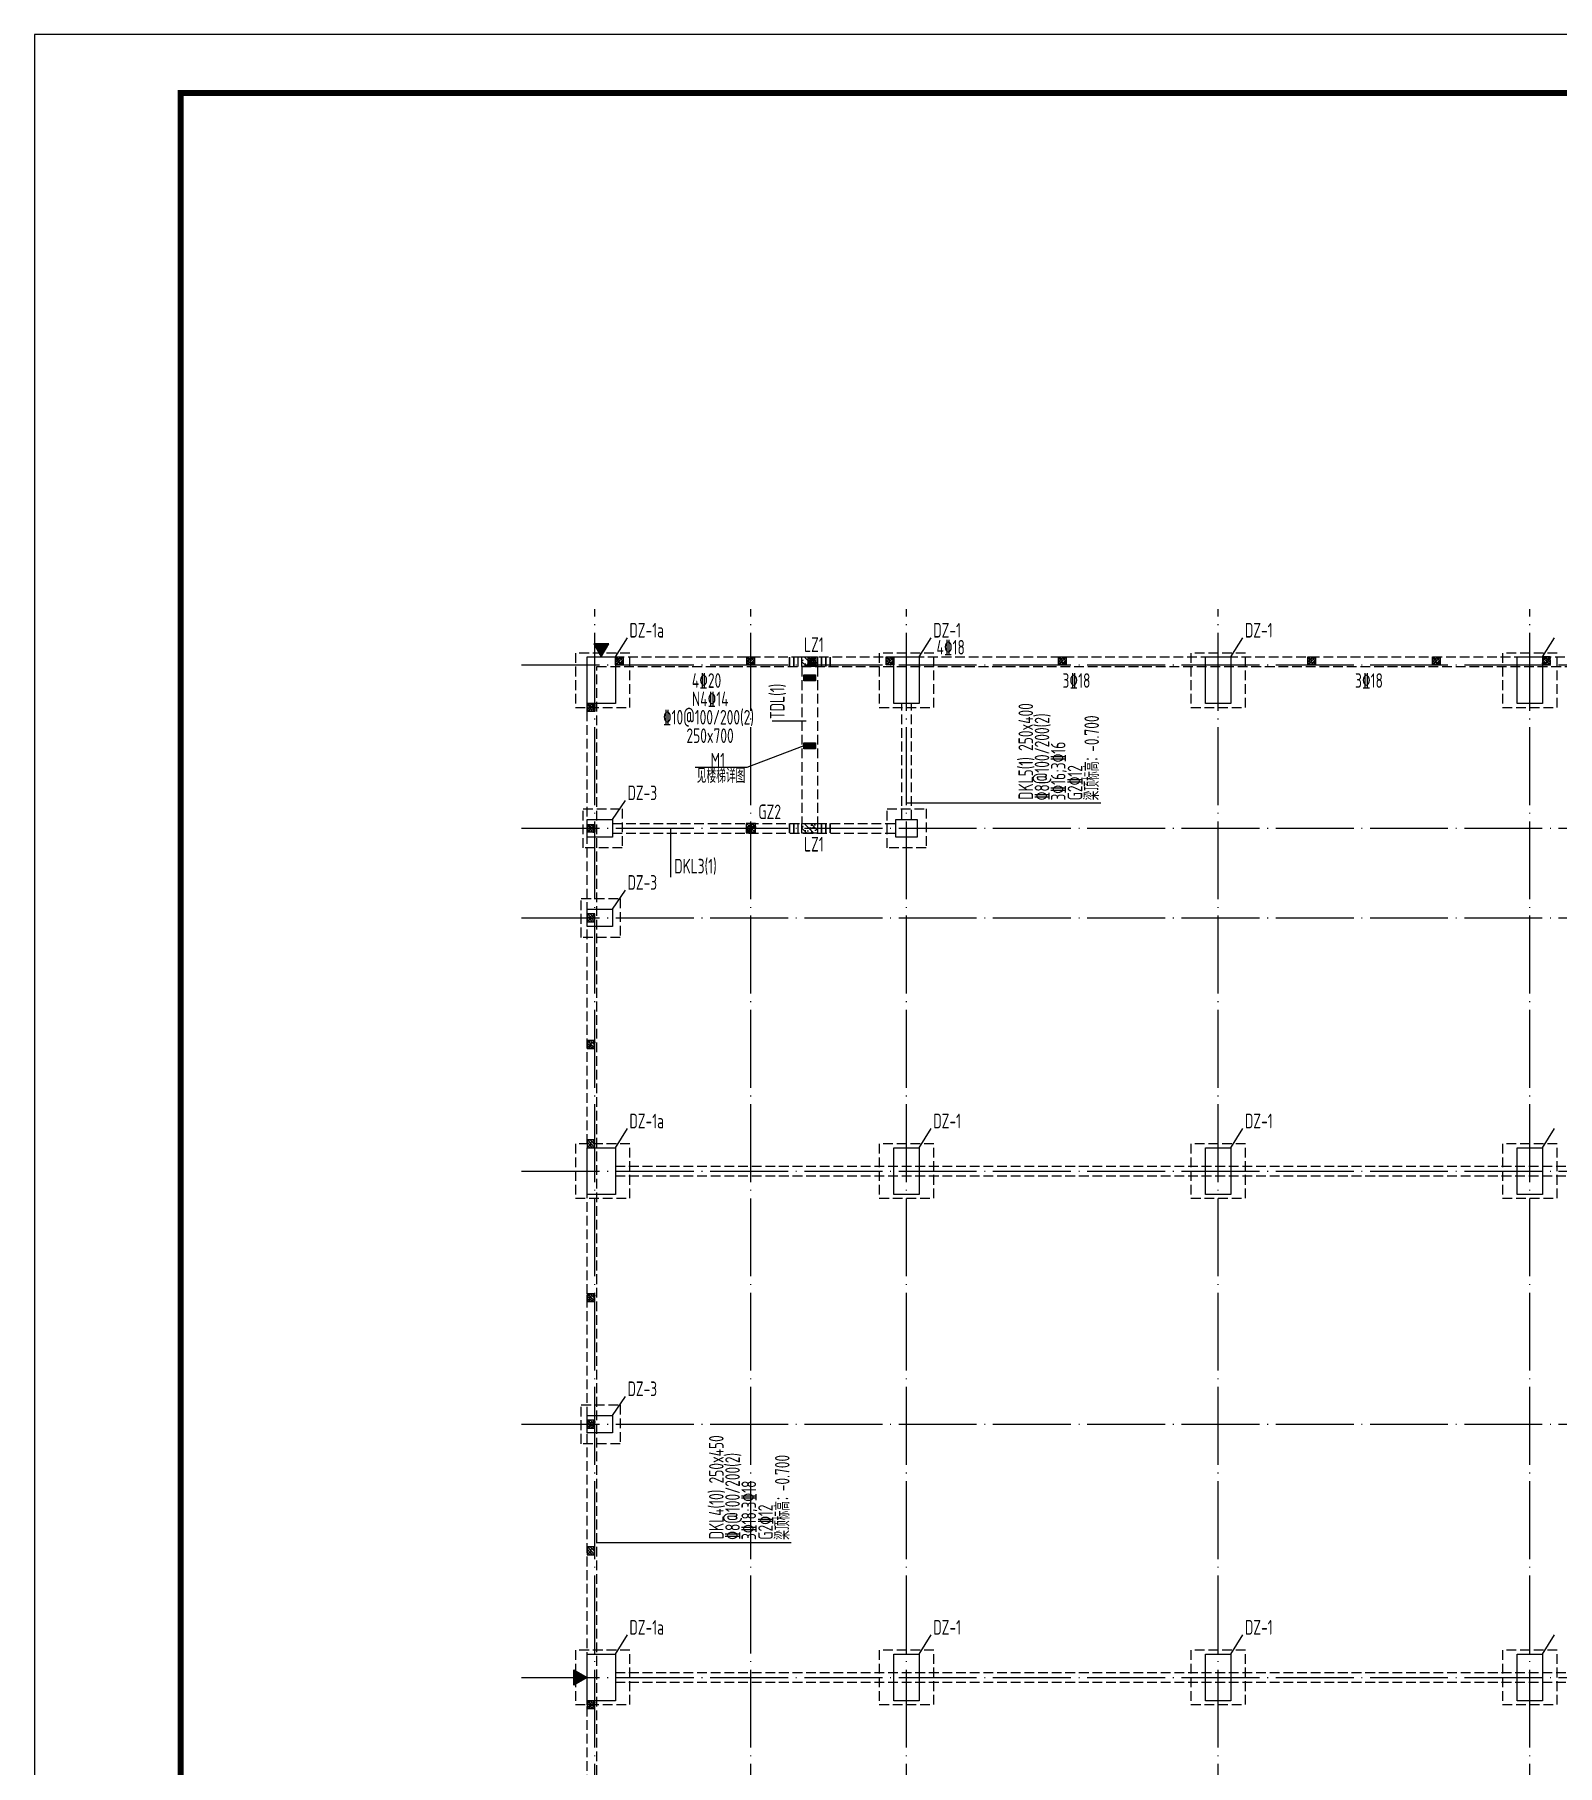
# Model space of a CAD drawing. Extents: x 19118 to 566552, y -1188739 to 92943.
# Drawn here: x 408902 to 447992, y -147972 to -103536 of the extents above; entities that cross this region are included whole.
import ezdxf

# ---------------------------------------------------------------- set-up
doc = ezdxf.new("R2010")
doc.units = 0
doc.header["$LTSCALE"] = 1000
doc.header["$MEASUREMENT"] = 0
for name, pattern in [('DASH', [0.35, 0.25, -0.1]), ('DASHDOT', [25.4, 12.7, -6.35, 0, -6.35]), ('DOTE', [2.42, 2, -0.2, 0.02, -0.2]), ('线型6', [8.75, 5, -1.25, 1.25, -1.25])]:
    doc.linetypes.add(name, pattern=pattern)
doc.layers.get('0').update_dxf_attribs({"linetype": 'CONTINUOUS'})
for name, color, linetype in [('1', 140, 'CONTINUOUS'), ('3T_WOOD', 21, 'CONTINUOUS'), ('A_DE_DETAIL_3', 144, 'CONTINUOUS'), ('DHX', 1, 'DASHDOT'), ('DOTE', 9, 'DOTE'), ('GZ', 3, 'CONTINUOUS'), ('PUB_TITLE', 4, 'CONTINUOUS'), ('WALL', 6, 'CONTINUOUS'), ('柱', 2, 'CONTINUOUS'), ('梁', 4, 'DASH')]:
    doc.layers.add(name, color=color, linetype=linetype)
for name, color, linetype, lineweight in [('111', 9, '线型6', 18), ('柱集中标注', 2, 'CONTINUOUS', 9), ('梁集中标注', 2, 'CONTINUOUS', 15)]:
    doc.layers.add(name, color=color, linetype=linetype, lineweight=lineweight)
doc.styles.add('TSSD_Rein', font='atssdeng.shx', dxfattribs={"width": 0.7, "bigfont": 'atssdchn.shx'})

msp = doc.modelspace()

# ---------------------------------------------------------------- hatches: boundary and pattern name
at = {"layer": '1', "lineweight": 5}
h = msp.add_hatch(dxfattribs=at)
h.set_pattern_fill('ANSI31', color=256, scale=10, style=0)
h.set_pattern_definition([(45, (355121.332, -209425.716), (-11.2253202, 11.2253202), [])])
h.paths.add_polyline_path([(428650.07, -119976.62), (428950.07, -119976.62), (428950.07, -120126.62), (428650.07, -120126.62)])
h = msp.add_hatch(dxfattribs=at)
h.set_pattern_fill('ANSI31', color=256, scale=10, style=0)
h.set_pattern_definition([(45, (355121.332, -211168.716), (-11.2253202, 11.2253202), [])])
h.paths.add_polyline_path([(428650.07, -121719.62), (428950.07, -121719.62), (428950.07, -121869.62), (428650.07, -121869.62)])
at = {"layer": '111'}
h = msp.add_hatch(dxfattribs=at)
h.set_pattern_fill('钢筋混凝土', color=256, scale=50, style=0)
h.set_pattern_definition([(315, (-7514.16, -189987.82), (-88.388348, -88.388348), []), (310, (-7514.16, -189987.82), (358.6301, 31.37607), [37.5, -412.5]), (5, (-7514.16, -189987.8), (-69.37567, -376.09607), [30, -330]), (259.5486, (-7484.28, -189985.2), (289.2547, -344.71977), [31.8701, -350.57106]), (313.8158, (-7514.16, -190087.8), (533.62052, 82.7595), [56.25, -618.75]), (263.3644, (-7469.7, -190080.9), (467.33135, -487.05894), [47.80514, -525.8565]), (8.8158, (-7514.16, -190087.8), (467.331, -487.0593), [45, -495]), (339, (-7464.16, -190062.82), (298.45353, 201.30945), [37.5, -412.5]), (34, (-7464.16, -190062.8), (121.65767, -362.57502), [30, -330]), (288.5486, (-7439.3, -190046.04), (420.11131, -161.26525), [31.8701, -350.57106]), (322.5, (-7514.16, -189987.82), (6.079928, -166.446927), [0, -326, 0, -335, 0, -331.25]), (352.5, (-7514.16, -189987.82), (131.53477, -197.205856), [0, -191, 0, -318.5, 0, -126.25]), (32.5, (-7625.66, -189987.82), (266.91122, 11.277436), [0, -125, 0, -390, 0, -517.5]), (42.5, (-7675.66, -189987.82), (291.59308, -50.05249), [0, -162.5, 0, -259, 0, -367.5])])
h.paths.add_polyline_path([(429000.07, -119763.12), (428600.07, -119763.12), (428600.07, -119513.12), (429000.07, -119513.12)])
h = msp.add_hatch(dxfattribs=at)
h.set_pattern_fill('钢筋混凝土', color=256, scale=50, style=0)
h.set_pattern_definition([(315, (-7514.16, -194262.82), (-88.388348, -88.388348), []), (310, (-7514.16, -194262.82), (358.6301, 31.37607), [37.5, -412.5]), (5, (-7514.16, -194262.8), (-69.37567, -376.09607), [30, -330]), (259.5486, (-7484.28, -194260.2), (289.2547, -344.71977), [31.8701, -350.57106]), (313.8158, (-7514.16, -194362.8), (533.62052, 82.7595), [56.25, -618.75]), (263.3644, (-7469.7, -194355.9), (467.33135, -487.05894), [47.80514, -525.8565]), (8.8158, (-7514.16, -194362.8), (467.331, -487.0593), [45, -495]), (339, (-7464.16, -194337.82), (298.45353, 201.30945), [37.5, -412.5]), (34, (-7464.16, -194337.8), (121.65767, -362.57502), [30, -330]), (288.5486, (-7439.3, -194321.04), (420.11131, -161.26525), [31.8701, -350.57106]), (322.5, (-7514.16, -194262.82), (6.079928, -166.446927), [0, -326, 0, -335, 0, -331.25]), (352.5, (-7514.16, -194262.82), (131.53477, -197.205856), [0, -191, 0, -318.5, 0, -126.25]), (32.5, (-7625.66, -194262.82), (266.91122, 11.277436), [0, -125, 0, -390, 0, -517.5]), (42.5, (-7675.66, -194262.82), (291.59308, -50.05249), [0, -162.5, 0, -259, 0, -367.5])])
h.paths.add_polyline_path([(429000.07, -124038.12), (428600.07, -124038.12), (428600.07, -123788.12), (429000.07, -123788.12)])
at = {"layer": 'DHX'}
for points in [[(423645.54, -119173.8), (423255.79, -119173.8), (423447.57, -119513.12)], [(422745.74, -145911.1), (422745.74, -145521.35), (423085.07, -145713.12)]]:
    msp.add_hatch(color=256, dxfattribs=at).paths.add_polyline_path(points)
at = {"layer": 'GZ'}
h = msp.add_hatch(dxfattribs=at)
h.set_pattern_fill('钢筋混凝土', color=256, scale=20, style=0)
h.set_pattern_definition([(45, (370345.425, -195318.287), (-35.35534, 35.35534), []), (50, (370345.42, -195318.29), (143.45204, -12.55043), [15, -165]), (355, (370345.42, -195318.29), (-27.75027, 150.43843), [12, -132]), (100.4514, (370357.38, -195319.33), (115.70188, 137.8879), [12.74804, -140.22842]), (46.1842, (370345.42, -195278.29), (213.4482, -33.1038), [22.5, -247.5]), (96.6356, (370363.21, -195281.05), (186.93254, 194.82357), [19.12206, -210.3426]), (351.1842, (370345.42, -195278.29), (186.9324, 194.8237), [18, -198]), (21, (370365.42, -195288.29), (119.38141, -80.52378), [15, -165]), (326, (370365.42, -195288.29), (48.66307, 145.03), [12, -132]), (71.4514, (370375.37, -195295), (168.04453, 64.5061), [12.74804, -140.22842]), (37.5, (370345.425, -195318.29), (2.43197, 66.57877), [0, -130.4, 0, -134, 0, -132.5]), (7.5, (370345.425, -195318.29), (52.61391, 78.88234), [0, -76.4, 0, -127.4, 0, -50.5]), (327.5, (370300.825, -195318.29), (106.764487, -4.510974), [0, -50, 0, -156, 0, -207]), (317.5, (370280.825, -195318.29), (116.63723, 20.021), [0, -65, 0, -103.6, 0, -147])])
h.paths.add_polyline_path([(423810.07, -119513.12), (424010.07, -119513.12), (424010.07, -119713.12), (423810.07, -119713.12)])
h = msp.add_hatch(dxfattribs=at)
h.set_pattern_fill('钢筋混凝土', color=256, scale=20, style=0)
h.set_pattern_definition([(45, (373720.425, -195318.287), (-35.35534, 35.35534), []), (50, (373720.42, -195318.29), (143.45204, -12.55043), [15, -165]), (355, (373720.42, -195318.29), (-27.75027, 150.43843), [12, -132]), (100.4514, (373732.38, -195319.33), (115.70188, 137.8879), [12.74804, -140.22842]), (46.1842, (373720.42, -195278.29), (213.4482, -33.1038), [22.5, -247.5]), (96.6356, (373738.21, -195281.05), (186.93254, 194.82357), [19.12206, -210.3426]), (351.1842, (373720.42, -195278.29), (186.9324, 194.8237), [18, -198]), (21, (373740.42, -195288.29), (119.38141, -80.52378), [15, -165]), (326, (373740.42, -195288.29), (48.66307, 145.03), [12, -132]), (71.4514, (373750.37, -195295), (168.04453, 64.5061), [12.74804, -140.22842]), (37.5, (373720.425, -195318.29), (2.43197, 66.57877), [0, -130.4, 0, -134, 0, -132.5]), (7.5, (373720.425, -195318.29), (52.61391, 78.88234), [0, -76.4, 0, -127.4, 0, -50.5]), (327.5, (373675.825, -195318.29), (106.764487, -4.510974), [0, -50, 0, -156, 0, -207]), (317.5, (373655.825, -195318.29), (116.63723, 20.021), [0, -65, 0, -103.6, 0, -147])])
h.paths.add_polyline_path([(427185.07, -119513.12), (427385.07, -119513.12), (427385.07, -119713.12), (427185.07, -119713.12)])
h = msp.add_hatch(dxfattribs=at)
h.set_pattern_fill('钢筋混凝土', color=256, scale=20, style=0)
h.set_pattern_definition([(45, (375295.425, -195318.287), (-35.35534, 35.35534), []), (50, (375295.42, -195318.29), (143.45204, -12.55043), [15, -165]), (355, (375295.42, -195318.29), (-27.75027, 150.43843), [12, -132]), (100.4514, (375307.38, -195319.33), (115.70188, 137.8879), [12.74804, -140.22842]), (46.1842, (375295.42, -195278.29), (213.4482, -33.1038), [22.5, -247.5]), (96.6356, (375313.21, -195281.05), (186.93254, 194.82357), [19.12206, -210.3426]), (351.1842, (375295.42, -195278.29), (186.9324, 194.8237), [18, -198]), (21, (375315.42, -195288.29), (119.38141, -80.52378), [15, -165]), (326, (375315.42, -195288.29), (48.66307, 145.03), [12, -132]), (71.4514, (375325.37, -195295), (168.04453, 64.5061), [12.74804, -140.22842]), (37.5, (375295.425, -195318.29), (2.43197, 66.57877), [0, -130.4, 0, -134, 0, -132.5]), (7.5, (375295.425, -195318.29), (52.61391, 78.88234), [0, -76.4, 0, -127.4, 0, -50.5]), (327.5, (375250.825, -195318.29), (106.764487, -4.510974), [0, -50, 0, -156, 0, -207]), (317.5, (375230.825, -195318.29), (116.63723, 20.021), [0, -65, 0, -103.6, 0, -147])])
h.paths.add_polyline_path([(428760.07, -119513.12), (428960.07, -119513.12), (428960.07, -119713.12), (428760.07, -119713.12)])
h = msp.add_hatch(dxfattribs=at)
h.set_pattern_fill('钢筋混凝土', color=256, scale=20, style=0)
h.set_pattern_definition([(45, (375295.425, -195318.287), (-35.35534, 35.35534), []), (50, (375295.42, -195318.29), (143.45204, -12.55043), [15, -165]), (355, (375295.42, -195318.29), (-27.75027, 150.43843), [12, -132]), (100.4514, (375307.38, -195319.33), (115.70188, 137.8879), [12.74804, -140.22842]), (46.1842, (375295.42, -195278.29), (213.4482, -33.1038), [22.5, -247.5]), (96.6356, (375313.21, -195281.05), (186.93254, 194.82357), [19.12206, -210.3426]), (351.1842, (375295.42, -195278.29), (186.9324, 194.8237), [18, -198]), (21, (375315.42, -195288.29), (119.38141, -80.52378), [15, -165]), (326, (375315.42, -195288.29), (48.66307, 145.03), [12, -132]), (71.4514, (375325.37, -195295), (168.04453, 64.5061), [12.74804, -140.22842]), (37.5, (375295.425, -195318.29), (2.43197, 66.57877), [0, -130.4, 0, -134, 0, -132.5]), (7.5, (375295.425, -195318.29), (52.61391, 78.88234), [0, -76.4, 0, -127.4, 0, -50.5]), (327.5, (375250.825, -195318.29), (106.764487, -4.510974), [0, -50, 0, -156, 0, -207]), (317.5, (375230.825, -195318.29), (116.63723, 20.021), [0, -65, 0, -103.6, 0, -147])])
h.paths.add_polyline_path([(428760.07, -119513.12), (428960.07, -119513.12), (428960.07, -119713.12), (428760.07, -119713.12)])
h = msp.add_hatch(dxfattribs=at)
h.set_pattern_fill('钢筋混凝土', color=256, scale=20, style=0)
h.set_pattern_definition([(45, (377295.425, -195318.287), (-35.35534, 35.35534), []), (50, (377295.42, -195318.29), (143.45204, -12.55043), [15, -165]), (355, (377295.42, -195318.29), (-27.75027, 150.43843), [12, -132]), (100.4514, (377307.38, -195319.33), (115.70188, 137.8879), [12.74804, -140.22842]), (46.1842, (377295.42, -195278.29), (213.4482, -33.1038), [22.5, -247.5]), (96.6356, (377313.21, -195281.05), (186.93254, 194.82357), [19.12206, -210.3426]), (351.1842, (377295.42, -195278.29), (186.9324, 194.8237), [18, -198]), (21, (377315.42, -195288.29), (119.38141, -80.52378), [15, -165]), (326, (377315.42, -195288.29), (48.66307, 145.03), [12, -132]), (71.4514, (377325.37, -195295), (168.04453, 64.5061), [12.74804, -140.22842]), (37.5, (377295.425, -195318.29), (2.43197, 66.57877), [0, -130.4, 0, -134, 0, -132.5]), (7.5, (377295.425, -195318.29), (52.61391, 78.88234), [0, -76.4, 0, -127.4, 0, -50.5]), (327.5, (377250.825, -195318.29), (106.764487, -4.510974), [0, -50, 0, -156, 0, -207]), (317.5, (377230.825, -195318.29), (116.63723, 20.021), [0, -65, 0, -103.6, 0, -147])])
h.paths.add_polyline_path([(430760.07, -119513.12), (430960.07, -119513.12), (430960.07, -119713.12), (430760.07, -119713.12)])
h = msp.add_hatch(dxfattribs=at)
h.set_pattern_fill('钢筋混凝土', color=256, scale=20, style=0)
h.set_pattern_definition([(45, (381720.425, -195318.287), (-35.35534, 35.35534), []), (50, (381720.42, -195318.29), (143.45204, -12.55043), [15, -165]), (355, (381720.42, -195318.29), (-27.75027, 150.43843), [12, -132]), (100.4514, (381732.38, -195319.33), (115.70188, 137.8879), [12.74804, -140.22842]), (46.1842, (381720.42, -195278.29), (213.4482, -33.1038), [22.5, -247.5]), (96.6356, (381738.21, -195281.05), (186.93254, 194.82357), [19.12206, -210.3426]), (351.1842, (381720.42, -195278.29), (186.9324, 194.8237), [18, -198]), (21, (381740.42, -195288.29), (119.38141, -80.52378), [15, -165]), (326, (381740.42, -195288.29), (48.66307, 145.03), [12, -132]), (71.4514, (381750.37, -195295), (168.04453, 64.5061), [12.74804, -140.22842]), (37.5, (381720.425, -195318.29), (2.43197, 66.57877), [0, -130.4, 0, -134, 0, -132.5]), (7.5, (381720.425, -195318.29), (52.61391, 78.88234), [0, -76.4, 0, -127.4, 0, -50.5]), (327.5, (381675.825, -195318.29), (106.764487, -4.510974), [0, -50, 0, -156, 0, -207]), (317.5, (381655.825, -195318.29), (116.63723, 20.021), [0, -65, 0, -103.6, 0, -147])])
h.paths.add_polyline_path([(435185.07, -119513.12), (435385.07, -119513.12), (435385.07, -119713.12), (435185.07, -119713.12)])
h = msp.add_hatch(dxfattribs=at)
h.set_pattern_fill('钢筋混凝土', color=256, scale=20, style=0)
h.set_pattern_definition([(45, (388120.425, -195318.287), (-35.35534, 35.35534), []), (50, (388120.42, -195318.29), (143.45204, -12.55043), [15, -165]), (355, (388120.42, -195318.29), (-27.75027, 150.43843), [12, -132]), (100.4514, (388132.38, -195319.33), (115.70188, 137.8879), [12.74804, -140.22842]), (46.1842, (388120.42, -195278.29), (213.4482, -33.1038), [22.5, -247.5]), (96.6356, (388138.21, -195281.05), (186.93254, 194.82357), [19.12206, -210.3426]), (351.1842, (388120.42, -195278.29), (186.9324, 194.8237), [18, -198]), (21, (388140.42, -195288.29), (119.38141, -80.52378), [15, -165]), (326, (388140.42, -195288.29), (48.66307, 145.03), [12, -132]), (71.4514, (388150.37, -195295), (168.04453, 64.5061), [12.74804, -140.22842]), (37.5, (388120.425, -195318.29), (2.43197, 66.57877), [0, -130.4, 0, -134, 0, -132.5]), (7.5, (388120.425, -195318.29), (52.61391, 78.88234), [0, -76.4, 0, -127.4, 0, -50.5]), (327.5, (388075.825, -195318.29), (106.764487, -4.510974), [0, -50, 0, -156, 0, -207]), (317.5, (388055.825, -195318.29), (116.63723, 20.021), [0, -65, 0, -103.6, 0, -147])])
h.paths.add_polyline_path([(441585.07, -119513.12), (441785.07, -119513.12), (441785.07, -119713.12), (441585.07, -119713.12)])
h = msp.add_hatch(dxfattribs=at)
h.set_pattern_fill('钢筋混凝土', color=256, scale=20, style=0)
h.set_pattern_definition([(45, (391320.425, -195318.287), (-35.35534, 35.35534), []), (50, (391320.42, -195318.29), (143.45204, -12.55043), [15, -165]), (355, (391320.42, -195318.29), (-27.75027, 150.43843), [12, -132]), (100.4514, (391332.38, -195319.33), (115.70188, 137.8879), [12.74804, -140.22842]), (46.1842, (391320.42, -195278.29), (213.4482, -33.1038), [22.5, -247.5]), (96.6356, (391338.21, -195281.05), (186.93254, 194.82357), [19.12206, -210.3426]), (351.1842, (391320.42, -195278.29), (186.9324, 194.8237), [18, -198]), (21, (391340.42, -195288.29), (119.38141, -80.52378), [15, -165]), (326, (391340.42, -195288.29), (48.66307, 145.03), [12, -132]), (71.4514, (391350.37, -195295), (168.04453, 64.5061), [12.74804, -140.22842]), (37.5, (391320.425, -195318.29), (2.43197, 66.57877), [0, -130.4, 0, -134, 0, -132.5]), (7.5, (391320.425, -195318.29), (52.61391, 78.88234), [0, -76.4, 0, -127.4, 0, -50.5]), (327.5, (391275.825, -195318.29), (106.764487, -4.510974), [0, -50, 0, -156, 0, -207]), (317.5, (391255.825, -195318.29), (116.63723, 20.021), [0, -65, 0, -103.6, 0, -147])])
h.paths.add_polyline_path([(444785.07, -119513.12), (444985.07, -119513.12), (444985.07, -119713.12), (444785.07, -119713.12)])
h = msp.add_hatch(dxfattribs=at)
h.set_pattern_fill('钢筋混凝土', color=256, scale=20, style=0)
h.set_pattern_definition([(135, (501274.71, -195318.287), (35.35534, 35.35534), []), (130, (501274.71, -195318.29), (-143.45204, -12.55043), [15, -165]), (185, (501274.71, -195318.29), (27.75027, 150.43843), [12, -132]), (79.5486, (501262.76, -195319.33), (-115.70188, 137.8879), [12.74804, -140.22842]), (133.8158, (501274.71, -195278.29), (-213.4482, -33.1038), [22.5, -247.5]), (83.3644, (501256.92, -195281.05), (-186.93254, 194.82357), [19.12206, -210.3426]), (188.8158, (501274.7, -195278.29), (-186.9324, 194.8237), [18, -198]), (159, (501254.71, -195288.29), (-119.38141, -80.52378), [15, -165]), (214, (501254.71, -195288.29), (-48.66307, 145.03), [12, -132]), (108.5486, (501244.76, -195295), (-168.04453, 64.5061), [12.74804, -140.22842]), (142.5, (501274.71, -195318.29), (-2.43197, 66.57877), [0, -130.4, 0, -134, 0, -132.5]), (172.5, (501274.71, -195318.29), (-52.61391, 78.88234), [0, -76.4, 0, -127.4, 0, -50.5]), (212.5, (501319.31, -195318.29), (-106.764487, -4.510974), [0, -50, 0, -156, 0, -207]), (222.5, (501339.31, -195318.29), (-116.63723, 20.021), [0, -65, 0, -103.6, 0, -147])])
h.paths.add_polyline_path([(447810.07, -119513.12), (447610.07, -119513.12), (447610.07, -119713.12), (447810.07, -119713.12)])
h = msp.add_hatch(dxfattribs=at)
h.set_pattern_fill('钢筋混凝土', color=256, scale=20, style=0)
h.set_pattern_definition([(45, (369620.425, -196518.287), (-35.35534, 35.35534), []), (50, (369620.42, -196518.29), (143.45204, -12.55043), [15, -165]), (355, (369620.42, -196518.29), (-27.75027, 150.43843), [12, -132]), (100.4514, (369632.38, -196519.33), (115.70188, 137.8879), [12.74804, -140.22842]), (46.1842, (369620.42, -196478.29), (213.4482, -33.1038), [22.5, -247.5]), (96.6356, (369638.21, -196481.05), (186.93254, 194.82357), [19.12206, -210.3426]), (351.1842, (369620.42, -196478.29), (186.9324, 194.8237), [18, -198]), (21, (369640.42, -196488.29), (119.38141, -80.52378), [15, -165]), (326, (369640.42, -196488.29), (48.66307, 145.03), [12, -132]), (71.4514, (369650.37, -196495), (168.04453, 64.5061), [12.74804, -140.22842]), (37.5, (369620.425, -196518.29), (2.43197, 66.57877), [0, -130.4, 0, -134, 0, -132.5]), (7.5, (369620.425, -196518.29), (52.61391, 78.88234), [0, -76.4, 0, -127.4, 0, -50.5]), (327.5, (369575.825, -196518.29), (106.764487, -4.510974), [0, -50, 0, -156, 0, -207]), (317.5, (369555.825, -196518.29), (116.63723, 20.021), [0, -65, 0, -103.6, 0, -147])])
h.paths.add_polyline_path([(423085.07, -120713.12), (423285.07, -120713.12), (423285.07, -120913.12), (423085.07, -120913.12)])
h = msp.add_hatch(dxfattribs=at)
h.set_pattern_fill('钢筋混凝土', color=256, scale=20, style=0)
h.set_pattern_definition([(45, (369620.425, -199618.287), (-35.35534, 35.35534), []), (50, (369620.42, -199618.29), (143.45204, -12.55043), [15, -165]), (355, (369620.42, -199618.29), (-27.75027, 150.43843), [12, -132]), (100.4514, (369632.38, -199619.33), (115.70188, 137.8879), [12.74804, -140.22842]), (46.1842, (369620.42, -199578.29), (213.4482, -33.1038), [22.5, -247.5]), (96.6356, (369638.21, -199581.05), (186.93254, 194.82357), [19.12206, -210.3426]), (351.1842, (369620.42, -199578.29), (186.9324, 194.8237), [18, -198]), (21, (369640.42, -199588.29), (119.38141, -80.52378), [15, -165]), (326, (369640.42, -199588.29), (48.66307, 145.03), [12, -132]), (71.4514, (369650.37, -199595), (168.04453, 64.5061), [12.74804, -140.22842]), (37.5, (369620.425, -199618.29), (2.43197, 66.57877), [0, -130.4, 0, -134, 0, -132.5]), (7.5, (369620.425, -199618.29), (52.61391, 78.88234), [0, -76.4, 0, -127.4, 0, -50.5]), (327.5, (369575.825, -199618.29), (106.764487, -4.510974), [0, -50, 0, -156, 0, -207]), (317.5, (369555.825, -199618.29), (116.63723, 20.021), [0, -65, 0, -103.6, 0, -147])])
h.paths.add_polyline_path([(423085.07, -123813.12), (423285.07, -123813.12), (423285.07, -124013.12), (423085.07, -124013.12)])
h = msp.add_hatch(dxfattribs=at)
h.set_pattern_fill('钢筋混凝土', color=256, scale=20, style=0)
h.set_pattern_definition([(315, (373740.425, -48227.96), (-35.35534, -35.35534), []), (310, (373740.42, -48227.96), (143.45204, 12.55043), [15, -165]), (5, (373740.42, -48227.96), (-27.75027, -150.43843), [12, -132]), (259.5486, (373752.38, -48226.91), (115.70188, -137.8879), [12.74804, -140.22842]), (313.8158, (373740.42, -48267.96), (213.4482, 33.1038), [22.5, -247.5]), (263.3644, (373758.21, -48265.2), (186.93254, -194.82357), [19.12206, -210.3426]), (8.8158, (373740.42, -48267.96), (186.9324, -194.8237), [18, -198]), (339, (373760.42, -48257.96), (119.38141, 80.52378), [15, -165]), (34, (373760.42, -48257.96), (48.66307, -145.03), [12, -132]), (288.5486, (373770.37, -48251.25), (168.04453, -64.5061), [12.74804, -140.22842]), (322.5, (373740.425, -48227.96), (2.43197, -66.57877), [0, -130.4, 0, -134, 0, -132.5]), (352.5, (373740.425, -48227.96), (52.61391, -78.88234), [0, -76.4, 0, -127.4, 0, -50.5]), (32.5, (373695.825, -48227.96), (106.764487, 4.510974), [0, -50, 0, -156, 0, -207]), (42.5, (373675.825, -48227.96), (116.63723, -20.021), [0, -65, 0, -103.6, 0, -147])])
h.paths.add_polyline_path([(427165.07, -124033.12), (427405.07, -124033.12), (427405.07, -123793.12), (427165.07, -123793.12)])
h = msp.add_hatch(dxfattribs=at)
h.set_pattern_fill('钢筋混凝土', color=256, scale=20, style=0)
h.set_pattern_definition([(315, (369620.425, -50507.96), (-35.35534, -35.35534), []), (310, (369620.42, -50507.96), (143.45204, 12.55043), [15, -165]), (5, (369620.42, -50507.96), (-27.75027, -150.43843), [12, -132]), (259.5486, (369632.38, -50506.91), (115.70188, -137.8879), [12.74804, -140.22842]), (313.8158, (369620.42, -50547.96), (213.4482, 33.1038), [22.5, -247.5]), (263.3644, (369638.21, -50545.2), (186.93254, -194.82357), [19.12206, -210.3426]), (8.8158, (369620.42, -50547.96), (186.9324, -194.8237), [18, -198]), (339, (369640.42, -50537.96), (119.38141, 80.52378), [15, -165]), (34, (369640.42, -50537.96), (48.66307, -145.03), [12, -132]), (288.5486, (369650.37, -50531.25), (168.04453, -64.5061), [12.74804, -140.22842]), (322.5, (369620.425, -50507.96), (2.43197, -66.57877), [0, -130.4, 0, -134, 0, -132.5]), (352.5, (369620.425, -50507.96), (52.61391, -78.88234), [0, -76.4, 0, -127.4, 0, -50.5]), (32.5, (369575.825, -50507.96), (106.764487, 4.510974), [0, -50, 0, -156, 0, -207]), (42.5, (369555.825, -50507.96), (116.63723, -20.021), [0, -65, 0, -103.6, 0, -147])])
h.paths.add_polyline_path([(423085.07, -126313.12), (423285.07, -126313.12), (423285.07, -126113.12), (423085.07, -126113.12)])
h = msp.add_hatch(dxfattribs=at)
h.set_pattern_fill('钢筋混凝土', color=256, scale=20, style=0)
h.set_pattern_definition([(315, (369620.425, -53757.96), (-35.35534, -35.35534), []), (310, (369620.42, -53757.96), (143.45204, 12.55043), [15, -165]), (5, (369620.42, -53757.96), (-27.75027, -150.43843), [12, -132]), (259.5486, (369632.38, -53756.91), (115.70188, -137.8879), [12.74804, -140.22842]), (313.8158, (369620.42, -53797.96), (213.4482, 33.1038), [22.5, -247.5]), (263.3644, (369638.21, -53795.2), (186.93254, -194.82357), [19.12206, -210.3426]), (8.8158, (369620.42, -53797.96), (186.9324, -194.8237), [18, -198]), (339, (369640.42, -53787.96), (119.38141, 80.52378), [15, -165]), (34, (369640.42, -53787.96), (48.66307, -145.03), [12, -132]), (288.5486, (369650.37, -53781.25), (168.04453, -64.5061), [12.74804, -140.22842]), (322.5, (369620.425, -53757.96), (2.43197, -66.57877), [0, -130.4, 0, -134, 0, -132.5]), (352.5, (369620.425, -53757.96), (52.61391, -78.88234), [0, -76.4, 0, -127.4, 0, -50.5]), (32.5, (369575.825, -53757.96), (106.764487, 4.510974), [0, -50, 0, -156, 0, -207]), (42.5, (369555.825, -53757.96), (116.63723, -20.021), [0, -65, 0, -103.6, 0, -147])])
h.paths.add_polyline_path([(423085.07, -129563.12), (423285.07, -129563.12), (423285.07, -129363.12), (423085.07, -129363.12)])
h = msp.add_hatch(dxfattribs=at)
h.set_pattern_fill('钢筋混凝土', color=256, scale=20, style=0)
h.set_pattern_definition([(315, (369620.425, -56307.96), (-35.35534, -35.35534), []), (310, (369620.42, -56307.96), (143.45204, 12.55043), [15, -165]), (5, (369620.42, -56307.96), (-27.75027, -150.43843), [12, -132]), (259.5486, (369632.38, -56306.91), (115.70188, -137.8879), [12.74804, -140.22842]), (313.8158, (369620.42, -56347.96), (213.4482, 33.1038), [22.5, -247.5]), (263.3644, (369638.21, -56345.2), (186.93254, -194.82357), [19.12206, -210.3426]), (8.8158, (369620.42, -56347.96), (186.9324, -194.8237), [18, -198]), (339, (369640.42, -56337.96), (119.38141, 80.52378), [15, -165]), (34, (369640.42, -56337.96), (48.66307, -145.03), [12, -132]), (288.5486, (369650.37, -56331.25), (168.04453, -64.5061), [12.74804, -140.22842]), (322.5, (369620.425, -56307.96), (2.43197, -66.57877), [0, -130.4, 0, -134, 0, -132.5]), (352.5, (369620.425, -56307.96), (52.61391, -78.88234), [0, -76.4, 0, -127.4, 0, -50.5]), (32.5, (369575.825, -56307.96), (106.764487, 4.510974), [0, -50, 0, -156, 0, -207]), (42.5, (369555.825, -56307.96), (116.63723, -20.021), [0, -65, 0, -103.6, 0, -147])])
h.paths.add_polyline_path([(423085.07, -132113.12), (423285.07, -132113.12), (423285.07, -131913.12), (423085.07, -131913.12)])
h = msp.add_hatch(dxfattribs=at)
h.set_pattern_fill('钢筋混凝土', color=256, scale=20, style=0)
h.set_pattern_definition([(315, (369620.425, -60257.96), (-35.35534, -35.35534), []), (310, (369620.42, -60257.96), (143.45204, 12.55043), [15, -165]), (5, (369620.42, -60257.96), (-27.75027, -150.43843), [12, -132]), (259.5486, (369632.38, -60256.91), (115.70188, -137.8879), [12.74804, -140.22842]), (313.8158, (369620.42, -60297.96), (213.4482, 33.1038), [22.5, -247.5]), (263.3644, (369638.21, -60295.2), (186.93254, -194.82357), [19.12206, -210.3426]), (8.8158, (369620.42, -60297.96), (186.9324, -194.8237), [18, -198]), (339, (369640.42, -60287.96), (119.38141, 80.52378), [15, -165]), (34, (369640.42, -60287.96), (48.66307, -145.03), [12, -132]), (288.5486, (369650.37, -60281.25), (168.04453, -64.5061), [12.74804, -140.22842]), (322.5, (369620.425, -60257.96), (2.43197, -66.57877), [0, -130.4, 0, -134, 0, -132.5]), (352.5, (369620.425, -60257.96), (52.61391, -78.88234), [0, -76.4, 0, -127.4, 0, -50.5]), (32.5, (369575.825, -60257.96), (106.764487, 4.510974), [0, -50, 0, -156, 0, -207]), (42.5, (369555.825, -60257.96), (116.63723, -20.021), [0, -65, 0, -103.6, 0, -147])])
h.paths.add_polyline_path([(423085.07, -136063.12), (423285.07, -136063.12), (423285.07, -135863.12), (423085.07, -135863.12)])
h = msp.add_hatch(dxfattribs=at)
h.set_pattern_fill('钢筋混凝土', color=256, scale=20, style=0)
h.set_pattern_definition([(315, (369620.425, -63507.96), (-35.35534, -35.35534), []), (310, (369620.42, -63507.96), (143.45204, 12.55043), [15, -165]), (5, (369620.42, -63507.96), (-27.75027, -150.43843), [12, -132]), (259.5486, (369632.38, -63506.91), (115.70188, -137.8879), [12.74804, -140.22842]), (313.8158, (369620.42, -63547.96), (213.4482, 33.1038), [22.5, -247.5]), (263.3644, (369638.21, -63545.2), (186.93254, -194.82357), [19.12206, -210.3426]), (8.8158, (369620.42, -63547.96), (186.9324, -194.8237), [18, -198]), (339, (369640.42, -63537.96), (119.38141, 80.52378), [15, -165]), (34, (369640.42, -63537.96), (48.66307, -145.03), [12, -132]), (288.5486, (369650.37, -63531.25), (168.04453, -64.5061), [12.74804, -140.22842]), (322.5, (369620.425, -63507.96), (2.43197, -66.57877), [0, -130.4, 0, -134, 0, -132.5]), (352.5, (369620.425, -63507.96), (52.61391, -78.88234), [0, -76.4, 0, -127.4, 0, -50.5]), (32.5, (369575.825, -63507.96), (106.764487, 4.510974), [0, -50, 0, -156, 0, -207]), (42.5, (369555.825, -63507.96), (116.63723, -20.021), [0, -65, 0, -103.6, 0, -147])])
h.paths.add_polyline_path([(423085.07, -139313.12), (423285.07, -139313.12), (423285.07, -139113.12), (423085.07, -139113.12)])
h = msp.add_hatch(dxfattribs=at)
h.set_pattern_fill('钢筋混凝土', color=256, scale=20, style=0)
h.set_pattern_definition([(315, (369620.425, -66757.96), (-35.35534, -35.35534), []), (310, (369620.42, -66757.96), (143.45204, 12.55043), [15, -165]), (5, (369620.42, -66757.96), (-27.75027, -150.43843), [12, -132]), (259.5486, (369632.38, -66756.91), (115.70188, -137.8879), [12.74804, -140.22842]), (313.8158, (369620.42, -66797.96), (213.4482, 33.1038), [22.5, -247.5]), (263.3644, (369638.21, -66795.2), (186.93254, -194.82357), [19.12206, -210.3426]), (8.8158, (369620.42, -66797.96), (186.9324, -194.8237), [18, -198]), (339, (369640.42, -66787.96), (119.38141, 80.52378), [15, -165]), (34, (369640.42, -66787.96), (48.66307, -145.03), [12, -132]), (288.5486, (369650.37, -66781.25), (168.04453, -64.5061), [12.74804, -140.22842]), (322.5, (369620.425, -66757.96), (2.43197, -66.57877), [0, -130.4, 0, -134, 0, -132.5]), (352.5, (369620.425, -66757.96), (52.61391, -78.88234), [0, -76.4, 0, -127.4, 0, -50.5]), (32.5, (369575.825, -66757.96), (106.764487, 4.510974), [0, -50, 0, -156, 0, -207]), (42.5, (369555.825, -66757.96), (116.63723, -20.021), [0, -65, 0, -103.6, 0, -147])])
h.paths.add_polyline_path([(423085.07, -142563.12), (423285.07, -142563.12), (423285.07, -142363.12), (423085.07, -142363.12)])
h = msp.add_hatch(dxfattribs=at)
h.set_pattern_fill('钢筋混凝土', color=256, scale=20, style=0)
h.set_pattern_definition([(315, (369620.425, -70707.96), (-35.35534, -35.35534), []), (310, (369620.42, -70707.96), (143.45204, 12.55043), [15, -165]), (5, (369620.42, -70707.96), (-27.75027, -150.43843), [12, -132]), (259.5486, (369632.38, -70706.91), (115.70188, -137.8879), [12.74804, -140.22842]), (313.8158, (369620.42, -70747.96), (213.4482, 33.1038), [22.5, -247.5]), (263.3644, (369638.21, -70745.2), (186.93254, -194.82357), [19.12206, -210.3426]), (8.8158, (369620.42, -70747.96), (186.9324, -194.8237), [18, -198]), (339, (369640.42, -70737.96), (119.38141, 80.52378), [15, -165]), (34, (369640.42, -70737.96), (48.66307, -145.03), [12, -132]), (288.5486, (369650.37, -70731.25), (168.04453, -64.5061), [12.74804, -140.22842]), (322.5, (369620.425, -70707.96), (2.43197, -66.57877), [0, -130.4, 0, -134, 0, -132.5]), (352.5, (369620.425, -70707.96), (52.61391, -78.88234), [0, -76.4, 0, -127.4, 0, -50.5]), (32.5, (369575.825, -70707.96), (106.764487, 4.510974), [0, -50, 0, -156, 0, -207]), (42.5, (369555.825, -70707.96), (116.63723, -20.021), [0, -65, 0, -103.6, 0, -147])])
h.paths.add_polyline_path([(423085.07, -146513.12), (423285.07, -146513.12), (423285.07, -146313.12), (423085.07, -146313.12)])

# ---------------------------------------------------------------- linework, layer by layer
at = {"color": 4, "linetype": 'DASH'}
for p, q in [((428600.07, -119763.12), (428600.07, -123788.12)), ((429000.07, -119763.12), (429000.07, -123788.12))]:
    msp.add_line(p, q, dxfattribs=at)
msp.add_lwpolyline([(428650.07, -121794.62), (427189.05, -122350.16), (425858.6, -122350.16)])
at = {"layer": '1', "lineweight": 5}
for points in [[(428650.07, -119976.62), (428950.07, -119976.62), (428950.07, -120126.62), (428650.07, -120126.62)], [(428650.07, -121719.62), (428950.07, -121719.62), (428950.07, -121869.62), (428650.07, -121869.62)]]:
    msp.add_lwpolyline(points, close=True, dxfattribs=at)
at = {"layer": '3T_WOOD', "color": 1, "const_width": 40}
for points in [[(428278, -119763.12), (428278, -119513.12)], [(428389.36, -119763.12), (428389.36, -119513.12)], [(428499.53, -119763.12), (428499.53, -119513.12)], [(429102.55, -119763.12), (429102.55, -119513.12)], [(429212.71, -119763.12), (429212.71, -119513.12)], [(429324.07, -119763.12), (429324.07, -119513.12)], [(428278, -124038.12), (428278, -123788.12)], [(428389.36, -124038.12), (428389.36, -123788.12)], [(428499.53, -124038.12), (428499.53, -123788.12)], [(429102.55, -124038.12), (429102.55, -123788.12)], [(429212.71, -124038.12), (429212.71, -123788.12)], [(429324.07, -124038.12), (429324.07, -123788.12)]]:
    msp.add_lwpolyline(points, dxfattribs=at)
at = {"layer": 'A_DE_DETAIL_3', "linetype": 'DASH'}
for points in [[(422785.07, -120813.12), (424185.07, -120813.12), (424185.07, -119413.12), (422785.07, -119413.12)], [(430585.07, -120813.12), (431985.07, -120813.12), (431985.07, -119413.12), (430585.07, -119413.12)], [(438585.07, -120813.12), (439985.07, -120813.12), (439985.07, -119413.12), (438585.07, -119413.12)], [(446585.07, -120813.12), (447985.07, -120813.12), (447985.07, -119413.12), (446585.07, -119413.12)], [(422985.07, -123413.12), (423985.07, -123413.12), (423985.07, -124413.12), (422985.07, -124413.12)], [(430785.07, -123413.12), (431785.07, -123413.12), (431785.07, -124413.12), (430785.07, -124413.12)], [(422935.07, -125713.12), (423935.07, -125713.12), (423935.07, -126713.12), (422935.07, -126713.12)], [(422785.07, -133413.12), (424185.07, -133413.12), (424185.07, -132013.12), (422785.07, -132013.12)], [(430585.07, -133413.12), (431985.07, -133413.12), (431985.07, -132013.12), (430585.07, -132013.12)], [(438585.07, -133413.12), (439985.07, -133413.12), (439985.07, -132013.12), (438585.07, -132013.12)], [(446585.07, -133413.12), (447985.07, -133413.12), (447985.07, -132013.12), (446585.07, -132013.12)], [(422935.07, -138713.12), (423935.07, -138713.12), (423935.07, -139713.12), (422935.07, -139713.12)], [(422785.07, -146413.12), (424185.07, -146413.12), (424185.07, -145013.12), (422785.07, -145013.12)], [(430585.07, -146413.12), (431985.07, -146413.12), (431985.07, -145013.12), (430585.07, -145013.12)], [(438585.07, -146413.12), (439985.07, -146413.12), (439985.07, -145013.12), (438585.07, -145013.12)], [(446585.07, -146413.12), (447985.07, -146413.12), (447985.07, -145013.12), (446585.07, -145013.12)]]:
    msp.add_lwpolyline(points, close=True, dxfattribs=at)
at = {"layer": 'DHX'}
for points in [[(423645.54, -119173.8), (423255.79, -119173.8), (423447.57, -119513.12)], [(422745.74, -145911.1), (422745.74, -145521.35), (423085.07, -145713.12)]]:
    msp.add_lwpolyline(points, close=True, dxfattribs=at)
at = {"layer": 'DOTE', "color": 8}
for p, q in [((423285.07, -174135.65), (423285.07, -118286.09)), ((427285.07, -174135.65), (427285.07, -118286.09)), ((431285.07, -174135.65), (431285.07, -118286.09)), ((439285.07, -174135.65), (439285.07, -118286.09)), ((447285.07, -174135.65), (447285.07, -118286.09)), ((421403.55, -119713.12), (529940.81, -119713.12)), ((421403.55, -123913.12), (529940.81, -123913.12)), ((421403.55, -126213.12), (529940.81, -126213.12)), ((421403.55, -132713.12), (529940.81, -132713.12)), ((421403.55, -139213.12), (529940.81, -139213.12)), ((421403.55, -145713.12), (529940.81, -145713.12))]:
    msp.add_line(p, q, dxfattribs=at)
at = {"layer": 'GZ'}
for points in [[(423810.07, -119513.12), (424010.07, -119513.12), (424010.07, -119713.12), (423810.07, -119713.12)], [(427185.07, -119513.12), (427385.07, -119513.12), (427385.07, -119713.12), (427185.07, -119713.12)], [(428760.07, -119513.12), (428960.07, -119513.12), (428960.07, -119713.12), (428760.07, -119713.12)], [(428760.07, -119513.12), (428960.07, -119513.12), (428960.07, -119713.12), (428760.07, -119713.12)], [(430760.07, -119513.12), (430960.07, -119513.12), (430960.07, -119713.12), (430760.07, -119713.12)], [(435185.07, -119513.12), (435385.07, -119513.12), (435385.07, -119713.12), (435185.07, -119713.12)], [(441585.07, -119513.12), (441785.07, -119513.12), (441785.07, -119713.12), (441585.07, -119713.12)], [(444785.07, -119513.12), (444985.07, -119513.12), (444985.07, -119713.12), (444785.07, -119713.12)], [(447810.07, -119513.12), (447610.07, -119513.12), (447610.07, -119713.12), (447810.07, -119713.12)], [(423085.07, -120713.12), (423285.07, -120713.12), (423285.07, -120913.12), (423085.07, -120913.12)], [(423085.07, -123813.12), (423285.07, -123813.12), (423285.07, -124013.12), (423085.07, -124013.12)], [(427165.07, -124033.12), (427405.07, -124033.12), (427405.07, -123793.12), (427165.07, -123793.12)], [(423085.07, -126313.12), (423285.07, -126313.12), (423285.07, -126113.12), (423085.07, -126113.12)], [(423085.07, -129563.12), (423285.07, -129563.12), (423285.07, -129363.12), (423085.07, -129363.12)], [(423085.07, -132113.12), (423285.07, -132113.12), (423285.07, -131913.12), (423085.07, -131913.12)], [(423085.07, -136063.12), (423285.07, -136063.12), (423285.07, -135863.12), (423085.07, -135863.12)], [(423085.07, -139313.12), (423285.07, -139313.12), (423285.07, -139113.12), (423085.07, -139113.12)], [(423085.07, -142563.12), (423285.07, -142563.12), (423285.07, -142363.12), (423085.07, -142363.12)], [(423085.07, -146513.12), (423285.07, -146513.12), (423285.07, -146313.12), (423085.07, -146313.12)]]:
    msp.add_lwpolyline(points, close=True, dxfattribs=at)
at = {"layer": 'PUB_TITLE'}
msp.add_lwpolyline([(408902.49, -192635.97), (566552.49, -192635.97), (566552.49, -103535.97), (408902.49, -103535.97)], close=True, dxfattribs=at)
at = {"layer": 'PUB_TITLE', "const_width": 150}
msp.add_lwpolyline([(412652.49, -191135.97), (565052.49, -191135.97), (565052.49, -105035.97), (412652.49, -105035.97)], close=True, dxfattribs=at)
at = {"layer": '柱'}
for points in [[(423085.07, -119513.12), (423810.07, -119513.12), (423810.07, -120713.12), (423085.07, -120713.12)], [(429000.07, -119763.12), (428600.07, -119763.12), (428600.07, -119513.12), (429000.07, -119513.12)], [(430960.07, -119513.12), (431610.07, -119513.12), (431610.07, -120713.12), (430960.07, -120713.12)], [(438960.07, -119513.12), (439610.07, -119513.12), (439610.07, -120713.12), (438960.07, -120713.12)], [(446960.07, -119513.12), (447610.07, -119513.12), (447610.07, -120713.12), (446960.07, -120713.12)], [(423085.07, -123688.12), (423735.07, -123688.12), (423735.07, -124138.12), (423085.07, -124138.12)], [(429000.07, -124038.12), (428600.07, -124038.12), (428600.07, -123788.12), (429000.07, -123788.12)], [(431010.07, -123688.12), (431560.07, -123688.12), (431560.07, -124138.12), (431010.07, -124138.12)], [(423085.07, -125988.12), (423735.07, -125988.12), (423735.07, -126438.12), (423085.07, -126438.12)], [(423085.07, -132113.12), (423810.07, -132113.12), (423810.07, -133313.12), (423085.07, -133313.12)], [(430960.07, -132113.12), (431610.07, -132113.12), (431610.07, -133313.12), (430960.07, -133313.12)], [(438960.07, -132113.12), (439610.07, -132113.12), (439610.07, -133313.12), (438960.07, -133313.12)], [(446960.07, -132113.12), (447610.07, -132113.12), (447610.07, -133313.12), (446960.07, -133313.12)], [(423085.07, -138988.12), (423735.07, -138988.12), (423735.07, -139438.12), (423085.07, -139438.12)], [(423085.07, -145113.12), (423810.07, -145113.12), (423810.07, -146313.12), (423085.07, -146313.12)], [(430960.07, -145113.12), (431610.07, -145113.12), (431610.07, -146313.12), (430960.07, -146313.12)], [(438960.07, -145113.12), (439610.07, -145113.12), (439610.07, -146313.12), (438960.07, -146313.12)], [(446960.07, -145113.12), (447610.07, -145113.12), (447610.07, -146313.12), (446960.07, -146313.12)]]:
    msp.add_lwpolyline(points, close=True, dxfattribs=at)
at = {"layer": '柱集中标注'}
for p, q in [((423810.07, -119513.12), (424118.02, -119024.1)), ((431610.07, -119513.12), (431918.02, -119024.1)), ((439610.07, -119513.12), (439918.02, -119024.1)), ((447610.07, -119513.12), (447918.02, -119024.1)), ((423735.06, -123688.12), (424068.01, -123199.1)), ((423735.06, -125988.12), (424068.01, -125499.1)), ((423810.07, -132113.12), (424118.02, -131624.1)), ((431610.07, -132113.12), (431918.02, -131624.1)), ((439610.07, -132113.12), (439918.02, -131624.1)), ((447610.07, -132113.12), (447918.02, -131624.1)), ((423735.06, -138988.12), (424068.01, -138499.1)), ((423810.07, -145113.12), (424118.02, -144624.1)), ((431610.07, -145113.12), (431918.02, -144624.1)), ((431610.07, -145113.12), (431918.02, -144624.1)), ((439610.07, -145113.12), (439918.02, -144624.1)), ((447610.07, -145113.12), (447918.02, -144624.1))]:
    msp.add_line(p, q, dxfattribs=at)
at = {"layer": '梁'}
for p, q in [((431160.07, -123688.12), (431160.07, -120713.12)), ((431410.07, -123688.12), (431410.07, -120713.12)), ((423735.07, -123788.12), (431010.07, -123788.12)), ((423735.07, -124038.12), (431010.07, -124038.12)), ((423810.07, -132588.12), (526760.07, -132588.12)), ((423810.07, -132838.12), (526760.07, -132838.12)), ((423810.07, -145588.12), (526760.07, -145588.12)), ((423810.07, -145838.12), (526760.07, -145838.12))]:
    msp.add_line(p, q, dxfattribs=at)
for points in [[(423085.07, -119513.12), (527485.07, -119513.12), (527485.07, -171913.12), (423085.07, -171913.12)], [(423335.07, -119763.12), (527235.07, -119763.12), (527235.07, -171663.12), (423335.07, -171663.12)]]:
    msp.add_lwpolyline(points, close=True, dxfattribs=at)
at = {"layer": '梁集中标注'}
for p, q in [((427837.89, -121158.11), (428705.9, -121158.11)), ((436269.18, -123270.58, -5.91), (431278.52, -123270.58, 4.13)), ((425233.34, -125168.43), (425233.34, -123913.12)), ((428325.73, -142255.17, -10.03), (423335.07, -142255.17))]:
    msp.add_line(p, q, dxfattribs=at)

# ---------------------------------------------------------------- texts
at = {"layer": 'WALL', "style": 'TSSD_Rein', "width": 0.7}
for p in [(436225.61, -123195.98, -146.87), (428282.15, -142180.57, -151)]:
    msp.add_text('梁顶标高：-0.700', height=375, rotation=90, dxfattribs=at).set_placement(p)
at = {"layer": '柱集中标注', "style": 'TSSD_Rein', "width": 0.7}
for s, p in [('DZ-1a', (424171.31, -119015.63)), ('DZ-1', (431971.31, -119015.63)), ('DZ-1', (439971.31, -119015.63)), ('DZ-3', (424121.31, -123190.63)), ('DZ-3', (424121.31, -125490.63)), ('DZ-1a', (424171.31, -131615.63)), ('DZ-1', (431971.31, -131615.63)), ('DZ-1', (439971.31, -131615.63)), ('DZ-3', (424121.31, -138490.63)), ('DZ-1a', (424171.31, -144615.63)), ('DZ-1', (431971.31, -144615.63)), ('DZ-1', (431971.31, -144615.63)), ('DZ-1', (439971.31, -144615.63))]:
    msp.add_text(s, height=375, dxfattribs=at).set_placement(p)
at = {"layer": '梁集中标注', "style": 'TSSD_Rein', "width": 0.7}
for s, p in [('LZ1', (428654.26, -119386.14)), ('4%%13218 ', (432053.68, -119453.09)), ('4%%13220', (425772.53, -120307.13, -139.68)), ('3%%13218', (435288.6, -120307.13, -139.68)), ('3%%13218', (442797.45, -120307.13, -139.68)), ('N4%%13214', (425772.53, -120780.77, -139.68)), ('%%13210@100/200(2)', (425029.19, -121249.39, -139.68)), ('250x700', (425634.7, -121722.86, -139.68)), ('M1', (426254.85, -122351.08)), ('见楼梯详图', (425899.76, -122748.43)), ('GZ2', (427480.68, -123677.8)), ('LZ1', (428654.26, -124509.03)), ('DKL3(1)', (425320.87, -125072.64, -139.68))]:
    msp.add_text(s, height=375, dxfattribs=at).set_placement(p)
for s, p in [('TDL(1)', (428152.98, -121107.13)), ('DKL5(1) 250x400', (434532.77, -123183.04, -146.87)), ('%%1328@100/200(2)', (434949.25, -123195.98, -146.87)), ('3%%13216;3%%13216', (435365.71, -123200.12, -146.87)), ('G2%%13212', (435795.71, -123195.98, -146.87)), ('DKL4(10) 250x450', (426589.31, -142167.64, -151)), ('%%1328@100/200(2)', (427005.79, -142180.57, -151)), ('3%%13218;3%%13218', (427422.25, -142184.71, -151)), ('G2%%13212', (427852.25, -142180.57, -151))]:
    msp.add_text(s, height=375, rotation=90, dxfattribs=at).set_placement(p)

doc.saveas('drawing.dxf')
